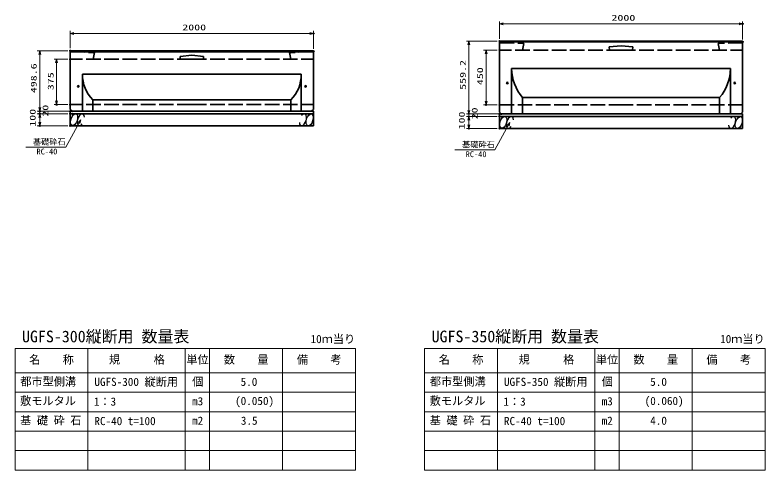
# Model space of a CAD drawing. Units: millimetres on the paper. Extents: x 15 to 1219, y 6 to 859.
# Drawn here: x 375 to 683.4, y 212.2 to 399.4 of the extents above; entities that cross this region are included whole.
import ezdxf
from ezdxf.enums import TextEntityAlignment as Align

# ---------------------------------------------------------------- set-up
doc = ezdxf.new("R2010")
doc.units = ezdxf.units.MM
doc.header["$PDMODE"] = 32
doc.header["$PDSIZE"] = 0.5
doc.linetypes.add('DASHED', pattern=[7.5, 6, -1.5])
for name, color, linetype, lineweight in [('D-BMK-HTXT', 7, 'Continuous', 13), ('D-STR-DIM（寸法）', 7, 'Continuous', 13), ('D-STR-HTXT(基礎砕石-旗)', 7, 'Continuous', 13), ('D-STR-STRF(グリ)', 7, 'Continuous', 25), ('D-STR（構造物）', 1, 'Continuous', 35)]:
    doc.layers.add(name, color=color, linetype=linetype, lineweight=lineweight)
doc.layers.add('Defpoints_10', color=151, linetype='Continuous')
doc.styles.add('ＭＳ ゴシック', font='')
doc.styles.get('ＭＳ ゴシック').set_extended_font_data('MS Gothic')

# ---------------------------------------------------------------- blocks, each defined once
blk = doc.blocks.new('_Open30')
at = {"color": 7, "linetype": 'Continuous', "lineweight": 13}
for p, q in [((-1, 0.2679), (0, 0)), ((0, 0), (-1, -0.2679)), ((0, 0), (-1, 0))]:
    blk.add_line(p, q, dxfattribs=at)

msp = doc.modelspace()

# ---------------------------------------------------------------- linework, layer by layer
at = {"layer": 'D-BMK-HTXT'}
for p, q in [((375.003, 262.245), (375.003, 212.245)), ((375.003, 262.245), (515.003, 262.245)), ((405.003, 262.245), (405.003, 212.245)), ((445.003, 262.245), (445.003, 212.245)), ((455.003, 262.245), (455.003, 212.245)), ((485.003, 262.245), (485.003, 212.245)), ((515.003, 262.245), (515.003, 212.245)), ((543.422, 262.245), (543.422, 212.245)), ((543.422, 262.245), (683.422, 262.245)), ((573.422, 262.245), (573.422, 212.245)), ((613.422, 262.245), (613.422, 212.245)), ((623.422, 262.245), (623.422, 212.245)), ((653.422, 262.245), (653.422, 212.245)), ((683.422, 262.245), (683.422, 212.245)), ((375.003, 252.245), (515.003, 252.245)), ((543.422, 252.245), (683.422, 252.245)), ((375.003, 244.245), (515.003, 244.245)), ((543.422, 244.245), (683.422, 244.245)), ((375.003, 236.245), (515.003, 236.245)), ((543.422, 236.245), (683.422, 236.245)), ((375.003, 228.245), (515.003, 228.245)), ((543.422, 228.245), (683.422, 228.245)), ((375.003, 220.245), (515.003, 220.245)), ((543.422, 220.245), (683.422, 220.245)), ((375.003, 212.245), (515.003, 212.245)), ((543.422, 212.245), (683.422, 212.245))]:
    msp.add_line(p, q, dxfattribs=at)
at = {"layer": 'D-STR-DIM（寸法）'}
for p, q in [((574.231, 389.673), (574.231, 396.801)), ((575.731, 395.801), (672.731, 395.801)), ((674.231, 389.423), (674.231, 396.801)), ((397.736, 385.745), (397.736, 392.873)), ((399.236, 391.873), (496.236, 391.873)), ((497.736, 385.495), (497.736, 392.873)), ((573.231, 388.673), (560.651, 388.673)), ((561.651, 387.173), (561.651, 360.213)), ((396.736, 384.745), (384.156, 384.745)), ((385.156, 383.245), (385.156, 361.315)), ((573.231, 384.963), (567.711, 384.963)), ((568.711, 383.463), (568.711, 363.963)), ((396.736, 381.236), (391.117, 381.236)), ((392.117, 379.736), (392.117, 364.065)), ((385.156, 361.315), (385.156, 362.815)), ((396.736, 362.565), (391.117, 362.565)), ((561.651, 360.213), (561.651, 361.713)), ((573.231, 362.463), (567.711, 362.463)), ((396.736, 359.815), (384.156, 359.815)), ((397.486, 359.815), (384.156, 359.815)), ((396.736, 358.815), (384.156, 358.815)), ((396.736, 358.815), (384.156, 358.815)), ((385.156, 359.815), (385.156, 358.815)), ((573.231, 358.713), (560.651, 358.713)), ((573.981, 358.713), (560.651, 358.713)), ((561.651, 358.713), (561.651, 357.713)), ((385.156, 357.315), (385.156, 355.815)), ((385.156, 357.315), (385.156, 355.315)), ((573.231, 357.713), (560.651, 357.713)), ((573.231, 357.713), (560.651, 357.713)), ((561.651, 356.213), (561.651, 354.713)), ((561.651, 356.213), (561.651, 354.213)), ((396.736, 353.815), (384.156, 353.815)), ((573.231, 352.713), (560.651, 352.713))]:
    msp.add_line(p, q, dxfattribs=at)
at = {"layer": 'D-STR-HTXT(基礎砕石-旗)'}
for points in [[(379.413, 345.002), (395.86, 345.002), (401.333, 355.022)], [(555.908, 343.9), (572.355, 343.9), (577.828, 353.92)]]:
    msp.add_lwpolyline(points, dxfattribs=at)
at = {"layer": 'D-STR-STRF(グリ)'}
for centre, major_axis in [((399.311, 356.338), (0.79, 2.421)), ((496.161, 356.291), (-0.79, -2.421)), ((575.806, 355.236), (0.79, 2.421)), ((672.656, 355.189), (-0.79, -2.421))]:
    msp.add_ellipse(centre, major_axis=major_axis, ratio=0.5139, dxfattribs=at)
for centre, major_axis in [((402.052, 356.338), (0.79, 2.421)), ((493.42, 356.291), (-0.79, -2.421)), ((578.547, 355.236), (0.79, 2.421)), ((669.915, 355.189), (-0.79, -2.421))]:
    msp.add_ellipse(centre, major_axis=major_axis, ratio=0.5139, start_param=5.3575563, end_param=10.3750652, dxfattribs=at)
at = {"layer": 'D-STR（構造物）'}
for p, q in [((574.231, 388.673), (624.231, 388.673)), ((574.231, 359.463), (574.231, 388.673)), ((674.231, 388.673), (624.231, 388.673)), ((674.231, 359.463), (674.231, 388.673)), ((574.231, 388.423), (624.231, 388.423)), ((574.231, 388.344), (574.231, 388.423)), ((674.231, 388.423), (624.231, 388.423)), ((674.231, 388.344), (674.231, 388.423)), ((397.736, 384.745), (397.736, 360.565)), ((447.736, 384.745), (397.736, 384.745)), ((397.736, 384.245), (397.736, 384.323)), ((397.736, 384.323), (447.736, 384.323)), ((447.736, 384.745), (497.736, 384.745)), ((497.736, 384.323), (447.736, 384.323)), ((497.736, 384.745), (497.736, 360.565)), ((497.736, 384.245), (497.736, 384.323)), ((579.231, 377.463), (579.231, 358.713)), ((624.231, 377.463), (579.231, 377.463)), ((624.231, 377.463), (669.231, 377.463)), ((669.231, 377.463), (669.231, 358.713)), ((402.736, 375.065), (447.736, 375.065)), ((402.736, 359.815), (402.736, 375.065)), ((492.736, 375.065), (447.736, 375.065)), ((492.736, 359.815), (492.736, 375.065)), ((406.986, 364.544), (447.736, 364.544)), ((406.986, 359.815), (406.986, 364.544)), ((488.486, 364.544), (447.736, 364.544)), ((488.486, 359.815), (488.486, 364.544)), ((583.731, 365.463), (624.231, 365.463)), ((583.731, 358.713), (583.731, 365.463)), ((664.731, 365.463), (624.231, 365.463)), ((664.731, 358.713), (664.731, 365.463)), ((397.736, 360.565), (398.486, 359.815)), ((497.736, 359.815), (397.736, 359.815)), ((397.736, 359.815), (397.736, 358.815)), ((397.736, 358.815), (497.736, 358.815)), ((397.736, 358.815), (397.736, 353.815)), ((397.736, 358.815), (497.736, 358.815)), ((398.486, 359.815), (447.736, 359.815)), ((496.986, 359.815), (447.736, 359.815)), ((497.736, 360.565), (496.986, 359.815)), ((497.736, 359.815), (497.736, 358.815)), ((497.736, 358.815), (497.736, 353.815)), ((574.981, 358.713), (574.231, 359.463)), ((674.231, 358.713), (574.231, 358.713)), ((574.231, 358.713), (574.231, 357.713)), ((624.231, 358.713), (574.981, 358.713)), ((624.231, 358.713), (673.481, 358.713)), ((673.481, 358.713), (674.231, 359.463)), ((674.231, 358.713), (674.231, 357.713)), ((574.231, 357.713), (674.231, 357.713)), ((574.231, 357.713), (574.231, 352.713)), ((574.231, 357.713), (674.231, 357.713)), ((674.231, 357.713), (674.231, 352.713)), ((397.736, 353.815), (497.736, 353.815)), ((574.231, 352.713), (674.231, 352.713))]:
    msp.add_line(p, q, dxfattribs=at)
at = {"layer": 'D-STR（構造物）', "linetype": 'DASHED'}
for p, q in [((574.231, 387.971), (584.231, 387.721)), ((584.231, 387.721), (583.731, 384.963)), ((619.392, 386.274), (624.231, 386.758)), ((619.392, 386.274), (619.498, 384.963)), ((629.07, 386.274), (624.231, 386.758)), ((629.07, 386.274), (628.964, 384.963)), ((674.231, 387.971), (664.231, 387.721)), ((664.231, 387.721), (664.731, 384.963)), ((397.736, 384.245), (407.651, 383.997)), ((407.651, 383.997), (407.096, 381.236)), ((447.736, 382.9), (442.897, 382.416)), ((447.736, 382.9), (452.575, 382.416)), ((497.736, 384.245), (487.82, 383.997)), ((487.82, 383.997), (488.376, 381.236)), ((624.231, 384.963), (574.231, 384.963)), ((624.231, 384.963), (674.231, 384.963)), ((447.736, 381.236), (397.736, 381.236)), ((442.897, 382.416), (442.992, 381.236)), ((447.736, 381.236), (497.736, 381.236)), ((452.575, 382.416), (452.48, 381.236)), ((447.736, 362.565), (397.736, 362.565)), ((447.736, 362.565), (497.736, 362.565)), ((574.231, 362.463), (624.231, 362.463)), ((674.231, 362.463), (624.231, 362.463))]:
    msp.add_line(p, q, dxfattribs=at)
at = {"layer": 'D-STR（構造物）'}
for centre in [(400.986, 370.065), (494.486, 370.065), (577.481, 371.463), (577.481, 371.463), (670.981, 371.463), (670.981, 371.463)]:
    msp.add_circle(centre, 0.3, dxfattribs=at)
for centre, radius, start, end in [((597.653, 377.527), 18.423, 180.20123, 220.91087), ((650.808, 377.527), 18.423, 319.08913, 359.79877), ((417.607, 374.954), 14.872, 179.57082, 224.42268), ((477.865, 374.954), 14.872, 315.57732, 0.42918)]:
    msp.add_arc(centre, radius, start, end, dxfattribs=at)
at = {"layer": 'Defpoints_10'}
for p in [(674.231, 395.801), (497.736, 391.873), (574.231, 388.673), (574.231, 388.673), (674.231, 388.423), (397.736, 384.745), (397.736, 384.745), (497.736, 384.495), (574.231, 384.963), (397.736, 381.236), (392.117, 362.565), (397.736, 362.565), (568.711, 362.463), (574.231, 362.463), (385.156, 359.815), (385.156, 358.815), (397.736, 359.815), (397.736, 358.815), (397.736, 358.815), (398.486, 359.815), (561.651, 358.713), (561.651, 357.713), (574.231, 358.713), (574.231, 357.713), (574.231, 357.713), (574.981, 358.713), (385.156, 353.815), (397.736, 353.815), (561.651, 352.713), (574.231, 352.713)]:
    msp.add_point(p, dxfattribs=at)

# ---------------------------------------------------------------- block references
at = {"layer": 'D-STR-DIM（寸法）', "xscale": 1.5, "yscale": 1.5}
for p, rotation in [((574.231, 395.801), 180), ((397.736, 391.873), 180), ((561.651, 388.673), 90), ((385.156, 384.745), 90), ((568.711, 384.963), 90), ((392.117, 381.236), 90), ((392.117, 362.565), 270), ((568.711, 362.463), 270), ((385.156, 359.815), 270), ((385.156, 359.815), 270), ((385.156, 358.815), 90), ((385.156, 358.815), 90), ((561.651, 358.713), 270), ((561.651, 358.713), 270), ((385.156, 353.815), 270), ((561.651, 357.713), 90), ((561.651, 357.713), 90), ((561.651, 352.713), 270)]:
    msp.add_blockref('_Open30', p, dxfattribs=dict(at, rotation=rotation))
for p in [(674.231, 395.801), (497.736, 391.873)]:
    msp.add_blockref('_Open30', p, dxfattribs=at)
at = {"layer": 'D-STR-HTXT(基礎砕石-旗)', "xscale": 1.5, "yscale": 1.5, "rotation": 61.3581}
for p in [(402.052, 356.338), (578.547, 355.236)]:
    msp.add_blockref('_Open30', p, dxfattribs=at)

# ---------------------------------------------------------------- texts
at = {"layer": 'D-BMK-HTXT', "style": 'ＭＳ ゴシック'}
for s, height, p in [('UGFS-300縦断用 数量表', 4.811, (377.892, 263.336)), ('UGFS-350縦断用 数量表', 4.811, (546.312, 263.336)), ('10ｍ当り', 3.367, (496.543, 263.44)), ('10ｍ当り', 3.367, (664.962, 263.44)), ('名\u3000\u3000称', 3.367, (380.839, 254.963)), ('規\u3000\u3000\u3000格', 3.367, (413.643, 254.98)), ('単位', 3.367, (445.462, 254.945)), ('数\u3000\u3000量', 3.367, (460.892, 254.98)), ('備\u3000\u3000考', 3.367, (490.91, 254.94)), ('名\u3000\u3000称', 3.367, (549.258, 254.963)), ('規\u3000\u3000\u3000格', 3.367, (582.063, 254.98)), ('単位', 3.367, (613.881, 254.945)), ('数\u3000\u3000量', 3.367, (629.312, 254.98)), ('備\u3000\u3000考', 3.367, (659.33, 254.94)), ('都市型側溝', 3.367, (377.18, 245.945)), ('UGFS-300 縦断用', 3.367, (407.651, 245.811)), ('個', 3.367, (447.88, 245.927)), ('5.0', 3.367, (467.792, 245.846)), ('都市型側溝', 3.367, (545.599, 245.945)), ('UGFS-350 縦断用', 3.367, (576.07, 245.811)), ('個', 3.367, (616.299, 245.927)), ('5.0', 3.367, (636.212, 245.846)), ('敷モルタル', 3.367, (377.109, 237.989)), ('1：3', 3.367, (407.42, 237.695)), ('m3', 3.367, (447.827, 237.846)), ('(0.050)', 3.367, (465.513, 237.964)), ('敷モルタル', 3.367, (545.528, 237.989)), ('1：3', 3.367, (575.839, 237.695)), ('m3', 3.367, (616.246, 237.846)), ('(0.060)', 3.367, (633.933, 237.964)), ('基 礎 砕 石', 3.367, (377.109, 229.954)), ('基 礎 砕 石', 3.367, (545.528, 229.954)), ('RC-40 t=100', 3.367, (407.651, 229.695)), ('m2', 3.367, (447.818, 229.846)), ('3.5', 3.367, (467.883, 229.846)), ('RC-40 t=100', 3.367, (576.071, 229.695)), ('m2', 3.367, (616.237, 229.846)), ('4.0', 3.367, (636.212, 229.847))]:
    msp.add_text(s, height=height, dxfattribs=at).set_placement(p, align=Align.BOTTOM_LEFT)
at = {"layer": 'D-STR-DIM（寸法）', "style": 'ＭＳ ゴシック', "width": 1.5}
for p in [(620.273, 396.338), (443.778, 392.41)]:
    msp.add_text('2000', height=2.405, dxfattribs=at).set_placement(p, align=Align.BOTTOM_LEFT)
for s, p in [('559.2', (561.114, 368.655)), ('498.6', (384.619, 367.28)), ('450', (568.174, 370.588)), ('375', (391.579, 368.521)), ('20', (389.441, 357.599)), ('20', (565.936, 356.497)), ('100', (384.181, 353.461)), ('100', (560.676, 352.359))]:
    msp.add_text(s, height=2.405, rotation=90, dxfattribs=at).set_placement(p, align=Align.BOTTOM_LEFT)
at = {"layer": 'D-STR-HTXT(基礎砕石-旗)', "style": 'ＭＳ ゴシック'}
for s, p in [('基礎砕石', (382.347, 345.337)), ('基礎砕石', (558.842, 344.234)), ('RC-40', (383.834, 341.351)), ('RC-40', (560.329, 340.249))]:
    msp.add_text(s, height=2.405, dxfattribs=at).set_placement(p, align=Align.BOTTOM_LEFT)

doc.saveas('drawing.dxf')
